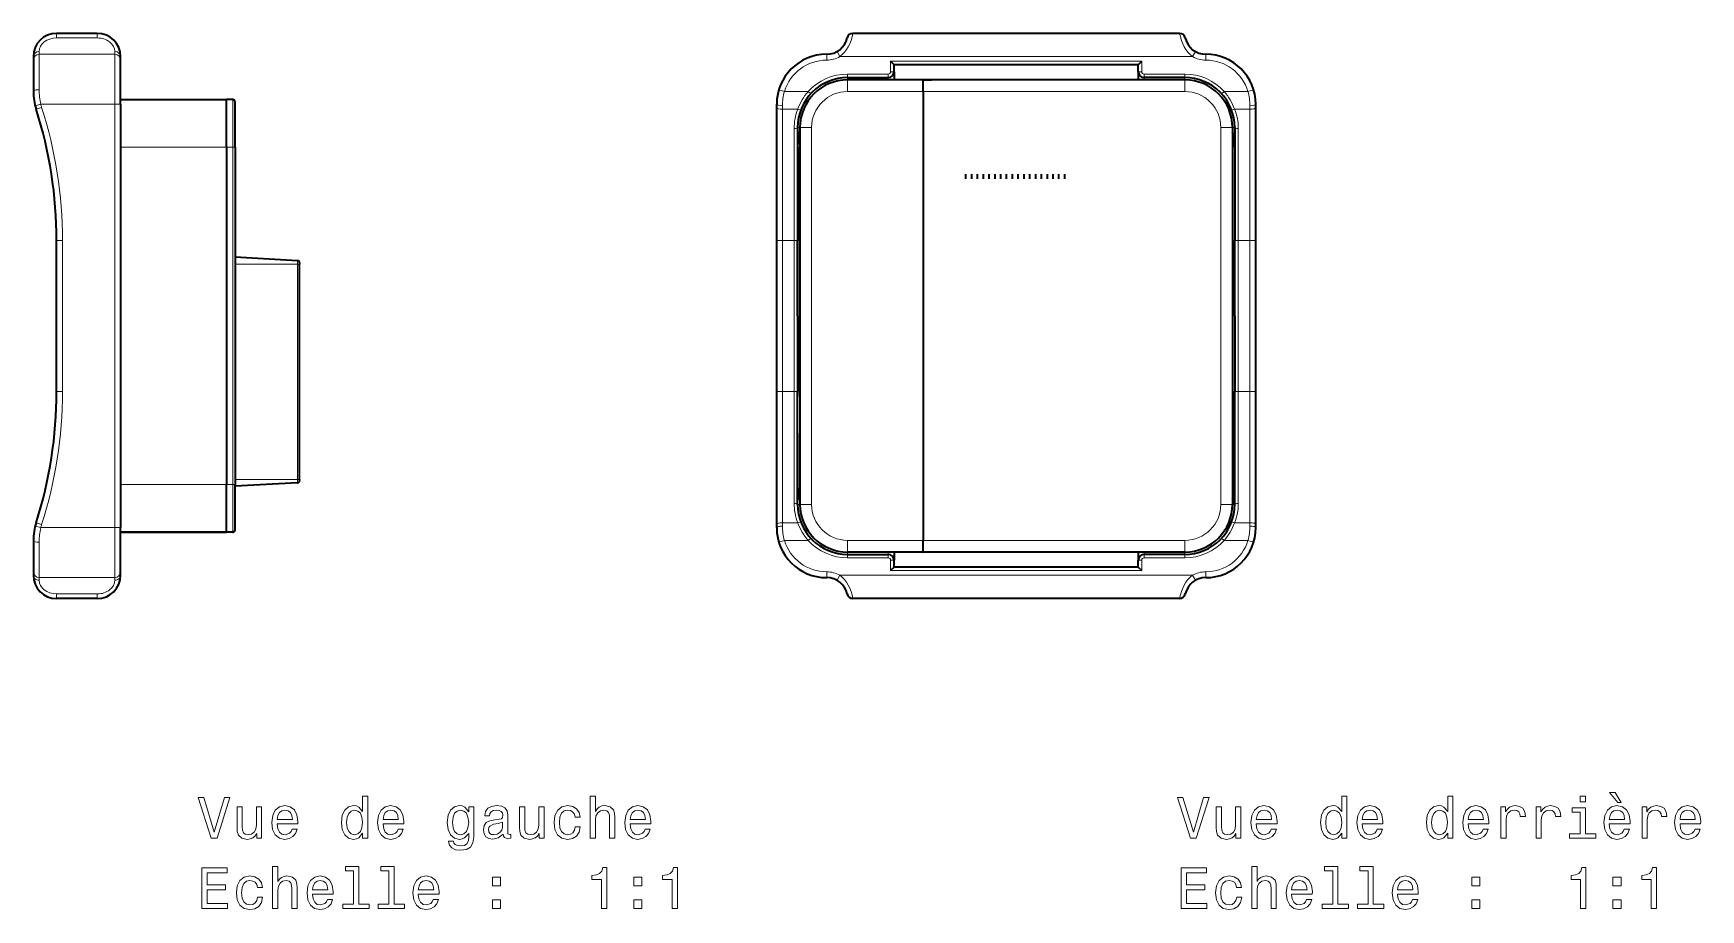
# Model space of a CAD drawing. Extents: x 525 to 800, y 334 to 571.
# Drawn here: x 656.1 to 799.5, y 369.4 to 444.8 of the extents above; entities that cross this region are included whole.
import ezdxf

# ---------------------------------------------------------------- set-up
doc = ezdxf.new("R2010")
doc.units = 0

msp = doc.modelspace()

# ---------------------------------------------------------------- linework, layer by layer
at = {"color": 7, "lineweight": 35, "ltscale": 0.0875}
for p, q in [((661.63, 444.8), (658.13, 444.8)), ((726.16, 441), (729.66, 441)), ((755.16, 441), (751.66, 441)), ((726.16, 400), (729.66, 400)), ((755.16, 400), (751.66, 400)), ((661.63, 396.2), (658.13, 396.2))]:
    msp.add_line(p, q, dxfattribs=at)
at = {"color": 7, "lineweight": 13, "ltscale": 0.009782}
for p, q in [((658.13, 444.41), (658.13, 444.8)), ((661.63, 444.41), (661.63, 444.8))]:
    msp.add_line(p, q, dxfattribs=at)
at = {"color": 7, "lineweight": 35}
for p, q in [((754.71, 444.8), (726.6, 444.8)), ((751.16, 442.1), (730.16, 442.1)), ((755.16, 440.8), (732.66, 440.8)), ((732.66, 439.8), (732.66, 401.2)), ((732.66, 439.8), (732.66, 401.2)), ((663.63, 438.7), (663.63, 402.3)), ((722.06, 436.7), (722.06, 404.3)), ((759.26, 436.7), (759.26, 404.3)), ((672.73, 435), (672.73, 406)), ((672.73, 435), (672.73, 406)), ((673.48, 435), (673.48, 406)), ((722.06, 413.58), (722.06, 435)), ((755.16, 400.2), (732.66, 400.2)), ((751.16, 398.9), (730.16, 398.9)), ((754.71, 396.2), (726.6, 396.2))]:
    msp.add_line(p, q, dxfattribs=at)
at = {"color": 7, "lineweight": 13, "ltscale": 0.005869}
for p, q in [((656.63, 443.23), (656.63, 443)), ((663.13, 443), (663.13, 443.23)), ((656.63, 397.77), (656.63, 398)), ((663.13, 398), (663.13, 397.77))]:
    msp.add_line(p, q, dxfattribs=at)
at = {"color": 7, "lineweight": 13, "ltscale": 0.0875}
for p, q in [((661.63, 444.41), (658.13, 444.41)), ((726.16, 441.3), (729.66, 441.3)), ((751.66, 441.3), (755.16, 441.3)), ((726.16, 399.7), (729.66, 399.7)), ((751.66, 399.7), (755.16, 399.7)), ((661.63, 396.59), (658.13, 396.59))]:
    msp.add_line(p, q, dxfattribs=at)
at = {"color": 7, "lineweight": 13, "ltscale": 0.0125}
for p, q in [((725.49, 442.8), (725.25, 443.23)), ((755.82, 442.8), (756.07, 443.23)), ((724.36, 443), (724.36, 442.5)), ((756.96, 443), (756.96, 442.5)), ((720.24, 439.95), (720.72, 439.81)), ((761.07, 439.95), (760.59, 439.81)), ((656.84, 438.43), (656.37, 438.28)), ((663.13, 438.7), (663.63, 438.7)), ((658.63, 427), (658.13, 427)), ((720.06, 427), (720.56, 427)), ((761.26, 427), (760.76, 427)), ((658.63, 414), (658.13, 414)), ((720.06, 414), (720.56, 414)), ((761.26, 414), (760.76, 414)), ((656.84, 402.57), (656.37, 402.72)), ((663.13, 402.3), (663.63, 402.3)), ((720.24, 401.05), (720.72, 401.19)), ((761.07, 401.05), (760.59, 401.19)), ((724.36, 398), (724.36, 398.5)), ((756.96, 398), (756.96, 398.5))]:
    msp.add_line(p, q, dxfattribs=at)
at = {"color": 7, "lineweight": 35, "ltscale": 0.0075}
for p, q in [((656.13, 442.8), (656.13, 442.5)), ((663.63, 442.5), (663.63, 442.8)), ((656.13, 398.5), (656.13, 398.2)), ((663.63, 398.2), (663.63, 398.5))]:
    msp.add_line(p, q, dxfattribs=at)
at = {"color": 7, "lineweight": 35, "ltscale": 0.067344}
for p, q in [((656.13, 442.5), (656.13, 439.81)), ((656.13, 401.19), (656.13, 398.5))]:
    msp.add_line(p, q, dxfattribs=at)
at = {"color": 7, "lineweight": 13, "ltscale": 0.1625}
for p, q in [((663.13, 443), (656.63, 443)), ((721.56, 427), (721.56, 420.5)), ((759.76, 427), (759.76, 420.5)), ((721.56, 420.5), (721.56, 414)), ((759.76, 420.5), (759.76, 414)), ((663.13, 398), (656.63, 398))]:
    msp.add_line(p, q, dxfattribs=at)
at = {"color": 7, "lineweight": 13, "ltscale": 0.076205}
for p, q in [((656.63, 443), (656.63, 439.95)), ((656.63, 398), (656.63, 401.05))]:
    msp.add_line(p, q, dxfattribs=at)
at = {"color": 7, "lineweight": 13, "ltscale": 0.1075}
for p, q in [((663.13, 438.7), (663.13, 443)), ((663.13, 402.3), (663.13, 398))]:
    msp.add_line(p, q, dxfattribs=at)
at = {"color": 7, "lineweight": 35, "ltscale": 0.095}
for p, q in [((663.63, 438.7), (663.63, 442.5)), ((663.63, 398.5), (663.63, 402.3))]:
    msp.add_line(p, q, dxfattribs=at)
at = {"color": 7, "lineweight": 13}
for p, q in [((755.82, 442.8), (725.49, 442.8)), ((751.46, 442.4), (729.86, 442.4)), ((732.63, 439.8), (732.63, 401.2)), ((755.16, 439.8), (732.66, 439.8)), ((663.13, 438.7), (663.13, 402.3)), ((723.06, 436.7), (723.06, 404.3)), ((758.26, 436.7), (758.26, 404.3)), ((673.28, 435), (673.28, 406)), ((755.16, 401.2), (732.66, 401.2)), ((755.82, 398.2), (725.49, 398.2)), ((751.46, 398.6), (729.86, 398.6))]:
    msp.add_line(p, q, dxfattribs=at)
at = {"color": 7, "lineweight": 13, "ltscale": 0.0225}
for p, q in [((729.86, 441.5), (729.86, 442.4)), ((751.46, 441.5), (751.46, 442.4)), ((729.86, 398.6), (729.86, 399.5)), ((751.46, 398.6), (751.46, 399.5))]:
    msp.add_line(p, q, dxfattribs=at)
at = {"color": 7, "lineweight": 35, "ltscale": 0.010607}
for p, q in [((730.16, 442.1), (729.86, 442.4)), ((730.16, 398.9), (729.86, 398.6))]:
    msp.add_line(p, q, dxfattribs=at)
at = {"color": 7, "lineweight": 35, "ltscale": 0.015}
for p, q in [((730.16, 441.5), (730.16, 442.1)), ((751.16, 441.5), (751.16, 442.1)), ((730.16, 398.9), (730.16, 399.5)), ((751.16, 398.9), (751.16, 399.5))]:
    msp.add_line(p, q, dxfattribs=at)
at = {"color": 7, "lineweight": 35, "ltscale": 0.010606}
for p, q in [((751.16, 442.1), (751.46, 442.4)), ((751.16, 398.9), (751.46, 398.6))]:
    msp.add_line(p, q, dxfattribs=at)
at = {"color": 7, "lineweight": 13, "ltscale": 0.0075}
for p, q in [((726.16, 441), (726.16, 441.3)), ((729.66, 441.3), (729.66, 441)), ((751.16, 441.5), (751.46, 441.5)), ((751.66, 441.3), (751.66, 441)), ((755.16, 441), (755.16, 441.3)), ((722.76, 439.81), (722.99, 439.6)), ((758.55, 439.81), (758.33, 439.6)), ((721.56, 427), (721.86, 427)), ((759.76, 427), (759.46, 427)), ((721.56, 414), (721.86, 414)), ((759.76, 414), (759.46, 414)), ((722.76, 401.19), (722.99, 401.4)), ((758.55, 401.19), (758.33, 401.4)), ((726.16, 400), (726.16, 399.7)), ((729.66, 399.7), (729.66, 400)), ((751.16, 399.5), (751.46, 399.5)), ((751.66, 399.7), (751.66, 400)), ((755.16, 400), (755.16, 399.7))]:
    msp.add_line(p, q, dxfattribs=at)
at = {"color": 7, "lineweight": 13, "ltscale": 0.00499}
for p, q in [((726.16, 441), (726.16, 440.8)), ((755.16, 441), (755.16, 440.8)), ((726.16, 400), (726.16, 400.2)), ((755.16, 400), (755.16, 400.2))]:
    msp.add_line(p, q, dxfattribs=at)
at = {"color": 7, "lineweight": 13, "ltscale": 0.025}
for p, q in [((726.16, 439.8), (726.16, 440.8)), ((732.63, 439.8), (732.63, 440.8)), ((755.16, 439.8), (755.16, 440.8)), ((723.06, 436.7), (722.06, 436.7)), ((758.26, 436.7), (759.26, 436.7)), ((721.56, 427), (720.56, 427)), ((760.76, 427), (759.76, 427)), ((721.56, 414), (720.56, 414)), ((760.76, 414), (759.76, 414)), ((723.06, 404.3), (722.06, 404.3)), ((758.26, 404.3), (759.26, 404.3)), ((726.16, 401.2), (726.16, 400.2)), ((732.63, 400.2), (732.63, 401.2)), ((755.16, 401.2), (755.16, 400.2))]:
    msp.add_line(p, q, dxfattribs=at)
at = {"color": 7, "lineweight": 35, "ltscale": 0.161749}
for p, q in [((732.63, 440.8), (726.16, 440.8)), ((732.63, 400.2), (726.16, 400.2))]:
    msp.add_line(p, q, dxfattribs=at)
at = {"color": 7, "lineweight": 13, "ltscale": 0.005}
for p, q in [((729.66, 440.8), (729.66, 441)), ((751.66, 440.8), (751.66, 441)), ((721.86, 436.7), (722.06, 436.7)), ((759.46, 436.7), (759.26, 436.7)), ((673.48, 435), (673.28, 435)), ((673.48, 406), (673.28, 406)), ((721.86, 404.3), (722.06, 404.3)), ((759.46, 404.3), (759.26, 404.3)), ((729.66, 400.2), (729.66, 400)), ((751.66, 400.2), (751.66, 400))]:
    msp.add_line(p, q, dxfattribs=at)
at = {"color": 7, "lineweight": 13, "ltscale": 0.007501}
for p, q in [((730.16, 441.5), (729.86, 441.5)), ((730.16, 399.5), (729.86, 399.5))]:
    msp.add_line(p, q, dxfattribs=at)
at = {"color": 7, "lineweight": 35, "ltscale": 0.017487}
for p, q in [((730.16, 441.5), (730.16, 440.8)), ((730.16, 400.2), (730.16, 399.5))]:
    msp.add_line(p, q, dxfattribs=at)
at = {"color": 7, "lineweight": 35, "ltscale": 0.018846}
msp.add_line((732.63, 440.8), (733.38, 440.8), dxfattribs=at)
at = {"color": 7, "lineweight": 35, "ltscale": 0.025}
for p, q in [((732.66, 439.8), (732.66, 440.8)), ((732.66, 400.2), (732.66, 401.2))]:
    msp.add_line(p, q, dxfattribs=at)
at = {"color": 7, "lineweight": 35, "ltscale": 0.02425}
for p, q in [((732.66, 439.8), (732.66, 440.77)), ((732.66, 400.23), (732.66, 401.2))]:
    msp.add_line(p, q, dxfattribs=at)
at = {"color": 7, "lineweight": 35, "ltscale": 0.0175}
for p, q in [((751.16, 441.5), (751.16, 440.8)), ((751.16, 400.2), (751.16, 399.5))]:
    msp.add_line(p, q, dxfattribs=at)
at = {"color": 7, "lineweight": 35, "ltscale": 0.227499}
for p, q in [((663.63, 439.1), (672.73, 439.1)), ((663.63, 401.9), (672.73, 401.9))]:
    msp.add_line(p, q, dxfattribs=at)
at = {"color": 7, "lineweight": 35, "ltscale": 0.1025}
for p, q in [((672.73, 435), (672.73, 439.1)), ((672.73, 435), (672.73, 439.1)), ((672.73, 401.9), (672.73, 406)), ((672.73, 401.9), (672.73, 406))]:
    msp.add_line(p, q, dxfattribs=at)
at = {"color": 7, "lineweight": 35, "ltscale": 0.01375}
for p, q in [((673.28, 439.1), (672.73, 439.1)), ((673.28, 401.9), (672.73, 401.9))]:
    msp.add_line(p, q, dxfattribs=at)
at = {"color": 7, "lineweight": 13, "ltscale": 0.1025}
for p, q in [((673.28, 435), (673.28, 439.1)), ((673.28, 401.9), (673.28, 406))]:
    msp.add_line(p, q, dxfattribs=at)
at = {"color": 7, "lineweight": 35, "ltscale": 0.0975}
for p, q in [((673.48, 435), (673.48, 438.9)), ((673.48, 402.1), (673.48, 406))]:
    msp.add_line(p, q, dxfattribs=at)
at = {"color": 7, "lineweight": 13, "ltscale": 0.051065}
for p, q in [((722.76, 439.81), (720.72, 439.81)), ((760.59, 439.81), (758.55, 439.81)), ((722.76, 401.19), (720.72, 401.19)), ((760.59, 401.19), (758.55, 401.19))]:
    msp.add_line(p, q, dxfattribs=at)
at = {"color": 7, "lineweight": 13, "ltscale": 0.161749}
for p, q in [((732.63, 439.8), (726.16, 439.8)), ((732.63, 401.2), (726.16, 401.2))]:
    msp.add_line(p, q, dxfattribs=at)
at = {"color": 7, "lineweight": 13, "ltscale": 0.000750732}
for p, q in [((732.63, 439.8), (732.66, 439.8)), ((732.63, 401.2), (732.66, 401.2))]:
    msp.add_line(p, q, dxfattribs=at)
at = {"color": 7, "lineweight": 13, "ltscale": 0.012499}
for p, q in [((656.28, 438.58), (656.77, 438.7)), ((656.28, 402.42), (656.77, 402.3)), ((725.49, 398.2), (725.25, 397.77)), ((755.82, 398.2), (756.07, 397.77))]:
    msp.add_line(p, q, dxfattribs=at)
at = {"color": 7, "lineweight": 13, "ltscale": 0.159048}
for p, q in [((663.13, 438.7), (656.77, 438.7)), ((663.13, 402.3), (656.77, 402.3))]:
    msp.add_line(p, q, dxfattribs=at)
at = {"color": 7, "lineweight": 35, "ltscale": 0.006647}
for p, q in [((720.06, 438.43), (720.06, 438.7)), ((761.26, 438.43), (761.26, 438.7)), ((720.06, 402.3), (720.06, 402.57)), ((761.26, 402.3), (761.26, 402.57))]:
    msp.add_line(p, q, dxfattribs=at)
at = {"color": 7, "lineweight": 35, "ltscale": 0.285854}
for p, q in [((720.06, 427), (720.06, 438.43)), ((761.26, 427), (761.26, 438.43)), ((720.06, 402.57), (720.06, 414)), ((761.26, 402.57), (761.26, 414))]:
    msp.add_line(p, q, dxfattribs=at)
at = {"color": 7, "lineweight": 13, "ltscale": 0.007385}
for p, q in [((720.56, 438.58), (720.56, 438.28)), ((760.76, 438.58), (760.76, 438.28))]:
    msp.add_line(p, q, dxfattribs=at)
at = {"color": 7, "lineweight": 13, "ltscale": 0.282042}
for p, q in [((720.56, 438.28), (720.56, 427)), ((760.76, 438.28), (760.76, 427))]:
    msp.add_line(p, q, dxfattribs=at)
at = {"color": 7, "lineweight": 13, "ltscale": 0.032877}
for p, q in [((721.87, 438.28), (720.56, 438.28)), ((760.76, 438.28), (759.44, 438.28)), ((721.87, 402.72), (720.56, 402.72)), ((760.76, 402.72), (759.44, 402.72))]:
    msp.add_line(p, q, dxfattribs=at)
at = {"color": 7, "lineweight": 13, "ltscale": 0.240549}
for p, q in [((721.56, 436.62), (721.56, 427)), ((759.76, 436.62), (759.76, 427)), ((721.56, 404.38), (721.56, 414)), ((759.76, 404.38), (759.76, 414))]:
    msp.add_line(p, q, dxfattribs=at)
at = {"color": 7, "lineweight": 35, "ltscale": 0.2425}
for p, q in [((721.86, 436.7), (721.86, 427)), ((759.46, 436.7), (759.46, 427)), ((721.86, 404.3), (721.86, 414)), ((759.46, 404.3), (759.46, 414))]:
    msp.add_line(p, q, dxfattribs=at)
at = {"color": 7, "lineweight": 13, "ltscale": 0.227499}
for p, q in [((663.63, 435), (672.73, 435)), ((663.63, 406), (672.73, 406))]:
    msp.add_line(p, q, dxfattribs=at)
at = {"color": 7, "lineweight": 13, "ltscale": 0.01375}
for p, q in [((673.28, 435), (672.73, 435)), ((673.28, 406), (672.73, 406))]:
    msp.add_line(p, q, dxfattribs=at)
at = {"color": 7, "lineweight": 35, "ltscale": 0.010001}
for p, q in [((736.31, 432.7), (736.31, 432.3)), ((736.81, 432.7), (736.81, 432.3)), ((737.31, 432.7), (737.31, 432.3)), ((737.81, 432.7), (737.81, 432.3)), ((738.31, 432.7), (738.31, 432.3)), ((738.81, 432.7), (738.81, 432.3)), ((739.31, 432.7), (739.31, 432.3)), ((739.81, 432.7), (739.81, 432.3)), ((740.31, 432.7), (740.31, 432.3)), ((740.81, 432.7), (740.81, 432.3)), ((741.31, 432.7), (741.31, 432.3)), ((741.81, 432.7), (741.81, 432.3)), ((742.31, 432.7), (742.31, 432.3)), ((742.81, 432.7), (742.81, 432.3)), ((743.31, 432.7), (743.31, 432.3)), ((743.81, 432.7), (743.81, 432.3)), ((744.31, 432.7), (744.31, 432.3)), ((744.81, 432.7), (744.81, 432.3))]:
    msp.add_line(p, q, dxfattribs=at)
at = {"color": 7, "lineweight": 35, "ltscale": 0.00029068}
msp.add_line((658.13, 427.01), (658.13, 427), dxfattribs=at)
at = {"color": 7, "lineweight": 35, "ltscale": 0.325}
for p, q in [((658.13, 414), (658.13, 427)), ((720.06, 414), (720.06, 427)), ((761.26, 414), (761.26, 427))]:
    msp.add_line(p, q, dxfattribs=at)
at = {"color": 7, "lineweight": 13, "ltscale": 0.325}
for p, q in [((658.63, 414), (658.63, 427)), ((720.56, 414), (720.56, 427)), ((760.76, 414), (760.76, 427))]:
    msp.add_line(p, q, dxfattribs=at)
at = {"color": 7, "lineweight": 35, "ltscale": 0.1625}
for p, q in [((721.86, 420.5), (721.86, 427)), ((759.46, 420.5), (759.46, 427)), ((721.86, 420.5), (721.86, 414)), ((759.46, 420.5), (759.46, 414))]:
    msp.add_line(p, q, dxfattribs=at)
at = {"color": 7, "lineweight": 35, "ltscale": 0.134196}
for p, q in [((678.84, 425.25), (673.48, 425.54)), ((678.84, 406.15), (673.48, 405.86))]:
    msp.add_line(p, q, dxfattribs=at)
at = {"color": 7, "lineweight": 13, "ltscale": 0.134012}
for p, q in [((678.84, 424.95), (673.48, 424.95)), ((678.84, 406.45), (673.48, 406.45))]:
    msp.add_line(p, q, dxfattribs=at)
at = {"color": 7, "lineweight": 13, "ltscale": 0.00762}
msp.add_line((678.84, 425.25), (678.84, 424.95), dxfattribs=at)
at = {"color": 7, "lineweight": 13, "ltscale": 0.004738}
for p, q in [((679.03, 424.95), (678.84, 424.95)), ((679.03, 406.45), (678.84, 406.45))]:
    msp.add_line(p, q, dxfattribs=at)
at = {"color": 7, "lineweight": 13, "ltscale": 0.4625}
msp.add_line((678.84, 406.45), (678.84, 424.95), dxfattribs=at)
at = {"color": 7, "lineweight": 35, "ltscale": 0.002628}
for p, q in [((679.03, 425.06), (679.03, 424.95)), ((679.03, 406.45), (679.03, 406.34))]:
    msp.add_line(p, q, dxfattribs=at)
at = {"color": 7, "lineweight": 35, "ltscale": 0.4625}
msp.add_line((679.03, 406.45), (679.03, 424.95), dxfattribs=at)
at = {"color": 7, "lineweight": 35, "ltscale": 0.000291443}
msp.add_line((658.13, 414), (658.13, 413.99), dxfattribs=at)
at = {"color": 7, "lineweight": 13, "ltscale": 0.282043}
for p, q in [((720.56, 402.72), (720.56, 414)), ((760.76, 402.72), (760.76, 414))]:
    msp.add_line(p, q, dxfattribs=at)
at = {"color": 7, "lineweight": 35, "ltscale": 0.07925}
msp.add_line((722.06, 413.58), (722.06, 410.41), dxfattribs=at)
at = {"color": 7, "lineweight": 35, "ltscale": 0.110374}
msp.add_line((722.06, 406), (722.06, 410.41), dxfattribs=at)
at = {"color": 7, "lineweight": 13, "ltscale": 0.007621}
msp.add_line((678.84, 406.45), (678.84, 406.15), dxfattribs=at)
at = {"color": 7, "lineweight": 35, "ltscale": 0.0375}
msp.add_line((665.13, 401.9), (663.63, 401.9), dxfattribs=at)
at = {"color": 7, "lineweight": 35, "ltscale": 0.189999}
msp.add_line((672.73, 401.9), (665.13, 401.9), dxfattribs=at)
at = {"color": 7, "lineweight": 13, "ltscale": 0.007384}
for p, q in [((720.56, 402.42), (720.56, 402.72)), ((760.76, 402.42), (760.76, 402.72))]:
    msp.add_line(p, q, dxfattribs=at)
at = {"color": 7, "lineweight": 35, "ltscale": 0.000753784}
msp.add_line((732.63, 400.2), (732.66, 400.2), dxfattribs=at)
at = {"color": 7, "lineweight": 13, "ltscale": 0.009783}
for p, q in [((658.13, 396.59), (658.13, 396.2)), ((661.63, 396.59), (661.63, 396.2))]:
    msp.add_line(p, q, dxfattribs=at)
at = {"color": 7, "lineweight": 13}
for points in [[(672.56, 379.09), (671.68, 376.11), (670.78, 379.09), (670.3, 379.09), (671.43, 375.59), (671.93, 375.59), (673.04, 379.09)], [(684.45, 376.01), (684.45, 375.59), (684.89, 375.59), (684.89, 379.21), (684.45, 379.21), (684.45, 377.88), (684.11, 378.27), (683.91, 378.36), (683.67, 378.39), (683.24, 378.29), (682.91, 378.01), (682.69, 377.56), (682.62, 376.95), (682.69, 376.34), (682.91, 375.88), (683.24, 375.59), (683.67, 375.49), (683.91, 375.53), (684.12, 375.62)], [(704.03, 375.59), (704.48, 375.59), (704.48, 377.15), (704.52, 377.51), (704.67, 377.77), (704.9, 377.94), (705.2, 378), (705.44, 377.95), (705.59, 377.81), (705.67, 377.58), (705.69, 377.28), (705.69, 375.59), (706.14, 375.59), (706.14, 377.37), (706.12, 377.73), (706.03, 378.03), (705.73, 378.3), (705.27, 378.39), (705.01, 378.36), (704.8, 378.26), (704.61, 378.11), (704.48, 377.9), (704.48, 379.21), (704.03, 379.21)], [(756.77, 379.09), (755.9, 376.11), (754.99, 379.09), (754.52, 379.09), (755.64, 375.59), (756.15, 375.59), (757.25, 379.09)], [(768.66, 376.01), (768.66, 375.59), (769.11, 375.59), (769.11, 379.21), (768.67, 379.21), (768.67, 377.88), (768.33, 378.27), (768.12, 378.36), (767.88, 378.39), (767.46, 378.29), (767.12, 378.01), (766.91, 377.56), (766.83, 376.95), (766.91, 376.34), (767.12, 375.88), (767.46, 375.59), (767.88, 375.49), (768.12, 375.53), (768.33, 375.62)], [(777.77, 376.01), (777.77, 375.59), (778.21, 375.59), (778.21, 379.21), (777.77, 379.21), (777.77, 377.88), (777.44, 378.27), (777.23, 378.36), (776.99, 378.39), (776.56, 378.29), (776.23, 378.01), (776.01, 377.56), (775.94, 376.95), (776.01, 376.34), (776.23, 375.88), (776.56, 375.59), (776.99, 375.49), (777.23, 375.53), (777.44, 375.62)], [(789.62, 379.21), (789.15, 379.21), (789.15, 378.71), (789.62, 378.71)], [(792.69, 378.67), (792.18, 379.52), (791.69, 379.52), (792.39, 378.67)], [(675.76, 378.3), (675.32, 378.3), (675.32, 376.73), (675.27, 376.37), (675.12, 376.11), (674.9, 375.95), (674.6, 375.9), (674.36, 375.94), (674.21, 376.06), (674.12, 376.27), (674.1, 376.56), (674.1, 378.3), (673.66, 378.3), (673.66, 376.52), (673.67, 376.16), (673.77, 375.86), (674.06, 375.59), (674.53, 375.49), (674.78, 375.53), (675, 375.62), (675.19, 375.78), (675.34, 376), (675.34, 375.59), (675.76, 375.59)], [(677.1, 376.82), (678.87, 376.82), (678.88, 377.02), (678.8, 377.6), (678.58, 378.04), (678.22, 378.3), (677.75, 378.39), (677.3, 378.29), (676.94, 378.01), (676.72, 377.55), (676.64, 376.95), (676.71, 376.33), (676.94, 375.87), (677.29, 375.59), (677.74, 375.49), (678.13, 375.56), (678.46, 375.73), (678.69, 376), (678.83, 376.37), (678.39, 376.37), (678.3, 376.16), (678.17, 376.01), (677.8, 375.89), (677.51, 375.95), (677.29, 376.12), (677.15, 376.41), (677.1, 376.8)], [(677.1, 377.19), (677.15, 377.54), (677.29, 377.79), (677.5, 377.95), (677.77, 378.01), (678.04, 377.95), (678.24, 377.79), (678.37, 377.54), (678.42, 377.19)], [(683.75, 378), (684.04, 377.92), (684.26, 377.73), (684.39, 377.4), (684.44, 376.95), (684.39, 376.49), (684.26, 376.16), (684.04, 375.96), (683.75, 375.89), (683.47, 375.96), (683.26, 376.16), (683.12, 376.49), (683.07, 376.95), (683.12, 377.4), (683.26, 377.72), (683.47, 377.92)], [(686.21, 376.82), (687.98, 376.82), (687.99, 377.02), (687.91, 377.6), (687.68, 378.04), (687.33, 378.3), (686.86, 378.39), (686.4, 378.29), (686.05, 378.01), (685.82, 377.55), (685.74, 376.95), (685.82, 376.33), (686.05, 375.87), (686.39, 375.59), (686.85, 375.49), (687.24, 375.56), (687.56, 375.73), (687.8, 376), (687.94, 376.37), (687.5, 376.37), (687.41, 376.16), (687.28, 376.01), (686.9, 375.89), (686.62, 375.95), (686.4, 376.12), (686.26, 376.41), (686.21, 376.8)], [(686.21, 377.19), (686.26, 377.54), (686.4, 377.79), (686.61, 377.95), (686.88, 378.01), (687.15, 377.95), (687.35, 377.79), (687.48, 377.54), (687.52, 377.19)], [(694, 375.71), (694, 378.3), (693.58, 378.3), (693.58, 377.86), (693.23, 378.26), (693.02, 378.36), (692.78, 378.39), (692.35, 378.29), (692.02, 378.01), (691.8, 377.56), (691.72, 376.95), (691.8, 376.33), (692.02, 375.88), (692.35, 375.59), (692.78, 375.49), (693.02, 375.53), (693.22, 375.62), (693.58, 376), (693.58, 375.62), (693.53, 375.32), (693.42, 375.1), (693.21, 374.97), (692.89, 374.93), (692.62, 374.96), (692.42, 375.04), (692.3, 375.17), (692.27, 375.34), (691.84, 375.34), (691.84, 375.32), (691.91, 375), (692.11, 374.76), (692.43, 374.6), (692.87, 374.55), (693.39, 374.62), (693.74, 374.83), (693.94, 375.2)], [(692.18, 376.95), (692.23, 377.4), (692.36, 377.73), (692.58, 377.92), (692.86, 378), (693.16, 377.92), (693.38, 377.73), (693.51, 377.4), (693.57, 376.95), (693.51, 376.49), (693.38, 376.16), (693.16, 375.96), (692.86, 375.89), (692.58, 375.96), (692.36, 376.16), (692.23, 376.49)], [(696.54, 375.94), (696.54, 375.93), (696.56, 375.76), (696.64, 375.64), (696.95, 375.54), (697.2, 375.58), (697.2, 375.92), (697.1, 375.91), (696.95, 375.97), (696.93, 376.17), (696.93, 377.58), (696.87, 377.94), (696.69, 378.19), (696.38, 378.34), (695.95, 378.39), (695.53, 378.33), (695.21, 378.16), (695.02, 377.89), (694.95, 377.54), (694.95, 377.51), (695.35, 377.51), (695.39, 377.72), (695.5, 377.87), (695.68, 377.97), (695.94, 378), (696.18, 377.98), (696.36, 377.9), (696.47, 377.77), (696.5, 377.59), (696.48, 377.38), (696.4, 377.27), (696.2, 377.22), (695.82, 377.18), (695.39, 377.09), (695.08, 376.93), (694.9, 376.67), (694.84, 376.3), (694.89, 375.97), (695.05, 375.72), (695.3, 375.56), (695.65, 375.51), (696.12, 375.62)], [(700.05, 378.3), (699.61, 378.3), (699.61, 376.73), (699.56, 376.37), (699.41, 376.11), (699.18, 375.95), (698.89, 375.9), (698.65, 375.94), (698.5, 376.06), (698.41, 376.27), (698.39, 376.56), (698.39, 378.3), (697.95, 378.3), (697.95, 376.52), (697.96, 376.16), (698.06, 375.86), (698.35, 375.59), (698.82, 375.49), (699.07, 375.53), (699.29, 375.62), (699.48, 375.78), (699.63, 376), (699.63, 375.59), (700.05, 375.59)], [(702.72, 377.4), (703.16, 377.4), (703.07, 377.8), (702.85, 378.12), (702.52, 378.32), (702.08, 378.39), (701.59, 378.29), (701.23, 378.01), (700.99, 377.55), (700.91, 376.94), (700.99, 376.33), (701.22, 375.87), (701.57, 375.59), (702.06, 375.49), (702.5, 375.57), (702.83, 375.78), (703.07, 376.11), (703.17, 376.56), (702.74, 376.56), (702.67, 376.28), (702.53, 376.06), (702.33, 375.93), (702.08, 375.89), (701.77, 375.96), (701.55, 376.16), (701.41, 376.49), (701.37, 376.95), (701.41, 377.41), (701.55, 377.73), (701.78, 377.94), (702.08, 378.01), (702.34, 377.96), (702.54, 377.84), (702.67, 377.65)], [(707.46, 376.82), (709.23, 376.82), (709.24, 377.02), (709.16, 377.6), (708.94, 378.04), (708.58, 378.3), (708.11, 378.39), (707.66, 378.29), (707.3, 378.01), (707.08, 377.55), (707, 376.95), (707.07, 376.33), (707.3, 375.87), (707.65, 375.59), (708.1, 375.49), (708.49, 375.56), (708.82, 375.73), (709.05, 376), (709.19, 376.37), (708.75, 376.37), (708.66, 376.16), (708.53, 376.01), (708.16, 375.89), (707.87, 375.95), (707.65, 376.12), (707.51, 376.41), (707.46, 376.8)], [(707.46, 377.19), (707.51, 377.54), (707.65, 377.79), (707.86, 377.95), (708.13, 378.01), (708.4, 377.95), (708.6, 377.79), (708.73, 377.54), (708.78, 377.19)], [(759.98, 378.3), (759.53, 378.3), (759.53, 376.73), (759.48, 376.37), (759.34, 376.11), (759.11, 375.95), (758.81, 375.9), (758.58, 375.94), (758.42, 376.06), (758.34, 376.27), (758.32, 376.56), (758.32, 378.3), (757.87, 378.3), (757.87, 376.52), (757.89, 376.16), (757.98, 375.86), (758.28, 375.59), (758.75, 375.49), (759, 375.53), (759.22, 375.62), (759.4, 375.78), (759.55, 376), (759.55, 375.59), (759.98, 375.59)], [(761.31, 376.82), (763.09, 376.82), (763.09, 377.02), (763.01, 377.6), (762.79, 378.04), (762.44, 378.3), (761.97, 378.39), (761.51, 378.29), (761.16, 378.01), (760.93, 377.55), (760.85, 376.95), (760.93, 376.33), (761.15, 375.87), (761.5, 375.59), (761.95, 375.49), (762.35, 375.56), (762.67, 375.73), (762.91, 376), (763.04, 376.37), (762.6, 376.37), (762.51, 376.16), (762.38, 376.01), (762.01, 375.89), (761.72, 375.95), (761.51, 376.12), (761.36, 376.41), (761.31, 376.8)], [(761.31, 377.19), (761.37, 377.54), (761.51, 377.79), (761.71, 377.95), (761.98, 378.01), (762.25, 377.95), (762.46, 377.79), (762.58, 377.54), (762.63, 377.19)], [(767.96, 378), (768.25, 377.92), (768.47, 377.73), (768.61, 377.4), (768.66, 376.95), (768.61, 376.49), (768.47, 376.16), (768.25, 375.96), (767.96, 375.89), (767.68, 375.96), (767.47, 376.16), (767.33, 376.49), (767.28, 376.95), (767.33, 377.4), (767.47, 377.72), (767.68, 377.92)], [(770.42, 376.82), (772.2, 376.82), (772.2, 377.02), (772.12, 377.6), (771.9, 378.04), (771.55, 378.3), (771.08, 378.39), (770.62, 378.29), (770.27, 378.01), (770.04, 377.55), (769.96, 376.95), (770.03, 376.33), (770.26, 375.87), (770.61, 375.59), (771.06, 375.49), (771.46, 375.56), (771.78, 375.73), (772.02, 376), (772.15, 376.37), (771.71, 376.37), (771.62, 376.16), (771.49, 376.01), (771.12, 375.89), (770.83, 375.95), (770.61, 376.12), (770.47, 376.41), (770.42, 376.8)], [(770.42, 377.19), (770.48, 377.54), (770.61, 377.79), (770.82, 377.95), (771.09, 378.01), (771.36, 377.95), (771.57, 377.79), (771.69, 377.54), (771.74, 377.19)], [(777.07, 378), (777.36, 377.92), (777.58, 377.73), (777.71, 377.4), (777.76, 376.95), (777.71, 376.49), (777.58, 376.16), (777.36, 375.96), (777.07, 375.89), (776.79, 375.96), (776.58, 376.16), (776.44, 376.49), (776.39, 376.95), (776.44, 377.4), (776.58, 377.72), (776.79, 377.92)], [(779.53, 376.82), (781.3, 376.82), (781.31, 377.02), (781.23, 377.6), (781.01, 378.04), (780.65, 378.3), (780.19, 378.39), (779.73, 378.29), (779.37, 378.01), (779.15, 377.55), (779.07, 376.95), (779.14, 376.33), (779.37, 375.87), (779.72, 375.59), (780.17, 375.49), (780.56, 375.56), (780.89, 375.73), (781.12, 376), (781.26, 376.37), (780.82, 376.37), (780.73, 376.16), (780.6, 376.01), (780.23, 375.89), (779.94, 375.95), (779.72, 376.12), (779.58, 376.41), (779.53, 376.8)], [(779.53, 377.19), (779.59, 377.54), (779.72, 377.79), (779.93, 377.95), (780.2, 378.01), (780.47, 377.95), (780.67, 377.79), (780.8, 377.54), (780.85, 377.19)], [(782.34, 375.59), (782.79, 375.59), (782.79, 377.14), (782.83, 377.51), (782.97, 377.78), (783.19, 377.94), (783.49, 378), (783.71, 377.96), (783.88, 377.86), (783.98, 377.69), (784.01, 377.46), (784.46, 377.46), (784.4, 377.86), (784.23, 378.16), (783.96, 378.33), (783.58, 378.39), (783.32, 378.35), (783.1, 378.25), (782.9, 378.08), (782.75, 377.85), (782.75, 378.3), (782.34, 378.3)], [(785.38, 375.59), (785.82, 375.59), (785.82, 377.14), (785.87, 377.51), (786.01, 377.78), (786.23, 377.94), (786.52, 378), (786.75, 377.96), (786.91, 377.86), (787.01, 377.69), (787.05, 377.46), (787.5, 377.46), (787.44, 377.86), (787.27, 378.16), (786.99, 378.33), (786.62, 378.39), (786.36, 378.35), (786.14, 378.25), (785.94, 378.08), (785.78, 377.85), (785.78, 378.3), (785.38, 378.3)], [(789.61, 375.96), (789.61, 378.21), (788.47, 378.21), (788.47, 377.83), (789.16, 377.83), (789.16, 375.96), (788.25, 375.96), (788.25, 375.59), (790.52, 375.59), (790.52, 375.96)], [(791.67, 376.82), (793.45, 376.82), (793.45, 377.02), (793.37, 377.6), (793.15, 378.04), (792.8, 378.3), (792.33, 378.39), (791.87, 378.29), (791.52, 378.01), (791.29, 377.55), (791.21, 376.95), (791.29, 376.33), (791.51, 375.87), (791.86, 375.59), (792.31, 375.49), (792.71, 375.56), (793.03, 375.73), (793.27, 376), (793.4, 376.37), (792.96, 376.37), (792.87, 376.16), (792.74, 376.01), (792.37, 375.89), (792.08, 375.95), (791.87, 376.12), (791.72, 376.41), (791.67, 376.8)], [(791.67, 377.19), (791.73, 377.54), (791.87, 377.79), (792.07, 377.95), (792.34, 378.01), (792.61, 377.95), (792.82, 377.79), (792.94, 377.54), (792.99, 377.19)], [(794.49, 375.59), (794.93, 375.59), (794.93, 377.14), (794.98, 377.51), (795.11, 377.78), (795.34, 377.94), (795.63, 378), (795.85, 377.96), (796.02, 377.86), (796.12, 377.69), (796.16, 377.46), (796.61, 377.46), (796.55, 377.86), (796.38, 378.16), (796.1, 378.33), (795.72, 378.39), (795.47, 378.35), (795.24, 378.25), (795.05, 378.08), (794.89, 377.85), (794.89, 378.3), (794.49, 378.3)], [(797.75, 376.82), (799.52, 376.82), (799.53, 377.02), (799.45, 377.6), (799.22, 378.04), (798.87, 378.3), (798.4, 378.39), (797.94, 378.29), (797.59, 378.01), (797.36, 377.55), (797.28, 376.95), (797.36, 376.33), (797.58, 375.87), (797.93, 375.59), (798.39, 375.49), (798.78, 375.56), (799.1, 375.73), (799.34, 376), (799.48, 376.37), (799.04, 376.37), (798.95, 376.16), (798.81, 376.01), (798.44, 375.89), (798.15, 375.95), (797.94, 376.12), (797.8, 376.41), (797.75, 376.8)], [(797.75, 377.19), (797.8, 377.54), (797.94, 377.79), (798.14, 377.95), (798.42, 378.01), (798.68, 377.95), (798.89, 377.79), (799.02, 377.54), (799.06, 377.19)], [(696.49, 376.54), (696.42, 376.28), (696.26, 376.07), (696.02, 375.94), (695.72, 375.9), (695.53, 375.92), (695.4, 376), (695.31, 376.14), (695.28, 376.34), (695.31, 376.52), (695.39, 376.64), (695.71, 376.79), (696.12, 376.85), (696.49, 376.97)], [(670.62, 369.54), (672.84, 369.54), (672.84, 369.97), (671.09, 369.97), (671.09, 371.15), (672.65, 371.15), (672.65, 371.57), (671.09, 371.57), (671.09, 372.62), (672.8, 372.62), (672.8, 373.04), (670.62, 373.04)], [(676.71, 369.54), (677.15, 369.54), (677.15, 371.11), (677.2, 371.46), (677.35, 371.73), (677.57, 371.89), (677.88, 371.95), (678.12, 371.9), (678.27, 371.76), (678.34, 371.54), (678.37, 371.23), (678.37, 369.54), (678.81, 369.54), (678.81, 371.32), (678.79, 371.68), (678.7, 371.98), (678.41, 372.25), (677.94, 372.35), (677.69, 372.31), (677.47, 372.22), (677.29, 372.06), (677.15, 371.86), (677.15, 373.16), (676.71, 373.16)], [(683.67, 372.79), (683.67, 369.92), (682.75, 369.92), (682.75, 369.54), (685.02, 369.54), (685.02, 369.92), (684.11, 369.92), (684.11, 373.16), (682.97, 373.16), (682.97, 372.79)], [(686.7, 372.79), (686.7, 369.92), (685.79, 369.92), (685.79, 369.54), (688.05, 369.54), (688.05, 369.92), (687.15, 369.92), (687.15, 373.16), (686.01, 373.16), (686.01, 372.79)], [(704.99, 369.54), (705.45, 369.54), (705.45, 373.07), (705.1, 373.07), (705.01, 372.76), (704.83, 372.55), (704.55, 372.43), (704.17, 372.39), (704.17, 372.03), (704.99, 372.03)], [(711.06, 369.54), (711.52, 369.54), (711.52, 373.07), (711.18, 373.07), (711.09, 372.76), (710.9, 372.55), (710.63, 372.43), (710.24, 372.39), (710.24, 372.03), (711.06, 372.03)], [(754.84, 369.54), (757.06, 369.54), (757.06, 369.97), (755.3, 369.97), (755.3, 371.15), (756.87, 371.15), (756.87, 371.57), (755.3, 371.57), (755.3, 372.62), (757.02, 372.62), (757.02, 373.04), (754.84, 373.04)], [(760.93, 369.54), (761.37, 369.54), (761.37, 371.11), (761.41, 371.46), (761.56, 371.73), (761.79, 371.89), (762.09, 371.95), (762.33, 371.9), (762.48, 371.76), (762.56, 371.54), (762.58, 371.23), (762.58, 369.54), (763.03, 369.54), (763.03, 371.32), (763.01, 371.68), (762.92, 371.98), (762.62, 372.25), (762.16, 372.35), (761.9, 372.31), (761.69, 372.22), (761.51, 372.06), (761.37, 371.86), (761.37, 373.16), (760.93, 373.16)], [(767.88, 372.79), (767.88, 369.92), (766.97, 369.92), (766.97, 369.54), (769.23, 369.54), (769.23, 369.92), (768.32, 369.92), (768.32, 373.16), (767.18, 373.16), (767.18, 372.79)], [(770.92, 372.79), (770.92, 369.92), (770, 369.92), (770, 369.54), (772.27, 369.54), (772.27, 369.92), (771.36, 369.92), (771.36, 373.16), (770.22, 373.16), (770.22, 372.79)], [(789.2, 369.54), (789.66, 369.54), (789.66, 373.07), (789.32, 373.07), (789.23, 372.76), (789.05, 372.55), (788.77, 372.43), (788.39, 372.39), (788.39, 372.03), (789.2, 372.03)], [(795.27, 369.54), (795.73, 369.54), (795.73, 373.07), (795.39, 373.07), (795.3, 372.76), (795.12, 372.55), (794.84, 372.43), (794.46, 372.39), (794.46, 372.03), (795.27, 372.03)], [(675.4, 371.35), (675.84, 371.35), (675.75, 371.76), (675.53, 372.07), (675.19, 372.27), (674.75, 372.35), (674.27, 372.25), (673.9, 371.96), (673.67, 371.5), (673.59, 370.89), (673.66, 370.28), (673.89, 369.83), (674.25, 369.54), (674.74, 369.45), (675.17, 369.52), (675.51, 369.73), (675.74, 370.07), (675.84, 370.51), (675.42, 370.51), (675.34, 370.23), (675.2, 370.02), (675, 369.89), (674.75, 369.85), (674.45, 369.91), (674.22, 370.11), (674.09, 370.44), (674.04, 370.9), (674.09, 371.36), (674.23, 371.69), (674.46, 371.89), (674.75, 371.96), (675.02, 371.91), (675.21, 371.8), (675.34, 371.61)], [(680.14, 370.77), (681.91, 370.77), (681.92, 370.98), (681.83, 371.56), (681.61, 371.99), (681.26, 372.25), (680.79, 372.35), (680.33, 372.25), (679.98, 371.96), (679.75, 371.5), (679.67, 370.9), (679.75, 370.28), (679.97, 369.83), (680.32, 369.54), (680.78, 369.45), (681.17, 369.51), (681.49, 369.68), (681.73, 369.96), (681.86, 370.32), (681.43, 370.32), (681.34, 370.12), (681.2, 369.97), (680.83, 369.85), (680.54, 369.9), (680.33, 370.08), (680.19, 370.37), (680.14, 370.75)], [(680.14, 371.14), (680.19, 371.49), (680.33, 371.75), (680.53, 371.9), (680.81, 371.96), (681.07, 371.9), (681.28, 371.75), (681.41, 371.49), (681.45, 371.14)], [(689.24, 370.77), (691.02, 370.77), (691.02, 370.98), (690.94, 371.56), (690.72, 371.99), (690.37, 372.25), (689.9, 372.35), (689.44, 372.25), (689.09, 371.96), (688.86, 371.5), (688.78, 370.9), (688.85, 370.28), (689.08, 369.83), (689.43, 369.54), (689.88, 369.45), (690.28, 369.51), (690.6, 369.68), (690.84, 369.96), (690.97, 370.32), (690.53, 370.32), (690.44, 370.12), (690.31, 369.97), (689.94, 369.85), (689.65, 369.9), (689.43, 370.08), (689.29, 370.37), (689.24, 370.75)], [(689.24, 371.14), (689.3, 371.49), (689.43, 371.75), (689.64, 371.9), (689.91, 371.96), (690.18, 371.9), (690.39, 371.75), (690.51, 371.49), (690.56, 371.14)], [(695.62, 371.5), (696.32, 371.5), (696.32, 372.25), (695.62, 372.25)], [(707.77, 371.5), (708.46, 371.5), (708.46, 372.25), (707.77, 372.25)], [(759.61, 371.35), (760.05, 371.35), (759.96, 371.76), (759.74, 372.07), (759.41, 372.27), (758.97, 372.35), (758.48, 372.25), (758.12, 371.96), (757.88, 371.5), (757.8, 370.89), (757.88, 370.28), (758.11, 369.83), (758.46, 369.54), (758.95, 369.45), (759.39, 369.52), (759.72, 369.73), (759.96, 370.07), (760.06, 370.51), (759.63, 370.51), (759.56, 370.23), (759.42, 370.02), (759.22, 369.89), (758.97, 369.85), (758.66, 369.91), (758.44, 370.11), (758.3, 370.44), (758.26, 370.9), (758.3, 371.36), (758.44, 371.69), (758.67, 371.89), (758.97, 371.96), (759.23, 371.91), (759.43, 371.8), (759.56, 371.61)], [(764.35, 370.77), (766.12, 370.77), (766.13, 370.98), (766.05, 371.56), (765.83, 371.99), (765.47, 372.25), (765.01, 372.35), (764.55, 372.25), (764.19, 371.96), (763.97, 371.5), (763.89, 370.9), (763.96, 370.28), (764.19, 369.83), (764.54, 369.54), (764.99, 369.45), (765.38, 369.51), (765.71, 369.68), (765.94, 369.96), (766.08, 370.32), (765.64, 370.32), (765.55, 370.12), (765.42, 369.97), (765.05, 369.85), (764.76, 369.9), (764.54, 370.08), (764.4, 370.37), (764.35, 370.75)], [(764.35, 371.14), (764.4, 371.49), (764.54, 371.75), (764.75, 371.9), (765.02, 371.96), (765.29, 371.9), (765.49, 371.75), (765.62, 371.49), (765.67, 371.14)], [(773.46, 370.77), (775.23, 370.77), (775.24, 370.98), (775.16, 371.56), (774.94, 371.99), (774.58, 372.25), (774.11, 372.35), (773.65, 372.25), (773.3, 371.96), (773.07, 371.5), (772.99, 370.9), (773.07, 370.28), (773.3, 369.83), (773.64, 369.54), (774.1, 369.45), (774.49, 369.51), (774.81, 369.68), (775.05, 369.96), (775.19, 370.32), (774.75, 370.32), (774.66, 370.12), (774.53, 369.97), (774.15, 369.85), (773.87, 369.9), (773.65, 370.08), (773.51, 370.37), (773.46, 370.75)], [(773.46, 371.14), (773.51, 371.49), (773.65, 371.75), (773.86, 371.9), (774.13, 371.96), (774.4, 371.9), (774.6, 371.75), (774.73, 371.49), (774.77, 371.14)], [(779.84, 371.5), (780.53, 371.5), (780.53, 372.25), (779.84, 372.25)], [(791.98, 371.5), (792.68, 371.5), (792.68, 372.25), (791.98, 372.25)], [(695.62, 369.54), (696.32, 369.54), (696.32, 370.29), (695.62, 370.29)], [(707.77, 369.54), (708.46, 369.54), (708.46, 370.29), (707.77, 370.29)], [(779.84, 369.54), (780.53, 369.54), (780.53, 370.29), (779.84, 370.29)], [(791.98, 369.54), (792.68, 369.54), (792.68, 370.29), (791.98, 370.29)]]:
    msp.add_lwpolyline(points, close=True, dxfattribs=at)
at = {"color": 7, "lineweight": 35}
for centre, radius, start, end in [((658.13, 442.8), 2, 90, 180), ((661.63, 442.8), 2, 360, 90), ((726.6, 444.3), 0.5, 90, 167.4441), ((754.71, 444.3), 0.5, 12.5559, 90), ((724.36, 444.8), 1.8, 270, 347.4441), ((756.96, 444.8), 1.8, 192.5559, 270), ((724.36, 438.7), 4.3, 90, 180), ((756.96, 438.7), 4.3, 0, 90), ((726.16, 436.7), 4.3, 89.9996, 180.0007), ((726.16, 436.7), 4.1, 90, 180), ((729.66, 441.5), 0.5, 270, 360), ((751.66, 441.5), 0.5, 180, 270), ((755.16, 436.7), 4.3, 359.9995, 90.0007), ((755.16, 436.7), 4.1, 0, 90), ((661.13, 439.81), 5, 180, 197.7528), ((673.28, 438.9), 0.2, 0, 90), ((621.13, 427), 37, 360, 17.7528), ((726.16, 435), 4.3, 162.4563, 180), ((755.16, 435), 4.3, 360, 17.5437), ((678.83, 425.06), 0.2, 0, 87), ((621.13, 414), 37, 342.2472, 360), ((678.83, 406.34), 0.2, 273, 360), ((726.16, 406), 4.3, 180, 197.5437), ((755.16, 406), 4.3, 342.4563, 0), ((726.16, 404.3), 4.3, 179.9995, 270.0007), ((726.16, 404.3), 4.1, 180, 270), ((755.16, 404.3), 4.1, 270, 0), ((755.16, 404.3), 4.3, 269.9996, 0.0007), ((661.13, 401.19), 5, 162.2472, 180), ((673.28, 402.1), 0.2, 270, 360), ((724.36, 402.3), 4.3, 180, 270), ((756.96, 402.3), 4.3, 270, 360), ((729.66, 399.5), 0.5, 0, 90), ((751.66, 399.5), 0.5, 90, 180), ((658.13, 398.2), 2, 180, 270), ((661.63, 398.2), 2, 270, 360), ((724.36, 396.2), 1.8, 12.5559, 90), ((756.96, 396.2), 1.8, 90, 167.4441), ((726.6, 396.7), 0.5, 192.5559, 270), ((754.71, 396.7), 0.5, 270, 347.4441)]:
    msp.add_arc(centre, radius, start, end, dxfattribs=at)
at = {"color": 7, "lineweight": 13}
for centre, radius, start, end in [((656.63, 442.5), 0.5, 90, 180), ((663.13, 442.5), 0.5, 0, 90), ((724.36, 438.7), 3.8, 90, 163.0751), ((724.36, 444.8), 2.3, 270, 299.5918), ((756.96, 444.8), 2.3, 240.4082, 270), ((756.96, 438.7), 3.8, 16.9249, 90), ((726.16, 436.7), 4.6, 89.9996, 137.525), ((729.66, 441.5), 0.2, 270, 0), ((732.63, 440.77), 0.03, 0, 90), ((751.66, 441.5), 0.2, 180, 270), ((755.16, 436.7), 4.6, 42.475, 90.0004), ((662.36, 439.95), 5.73, 179.9814, 192.6044), ((725.22, 438.58), 4.66, 164.7265, 180.0277), ((726.52, 436.58), 4.95, 139.4056, 159.9543), ((726.16, 436.7), 3.1, 90, 180), ((755.16, 436.7), 3.1, 0, 90), ((754.79, 436.58), 4.95, 20.0457, 40.5944), ((756.1, 438.58), 4.66, 359.9723, 15.2735), ((661.13, 439.81), 4.5, 194.2311, 197.7528), ((621.13, 427), 37.5, 0, 17.7528), ((726.09, 436.62), 4.53, 158.5063, 179.9952), ((755.23, 436.62), 4.53, 0.0048, 21.4937), ((728.48, 435.01), 6.62, 165.8959, 180.092), ((752.83, 435.01), 6.62, 359.908, 14.1041), ((621.13, 414), 37.5, 342.2472, 360), ((728.48, 405.99), 6.62, 179.9083, 194.0891), ((752.83, 405.99), 6.62, 345.8959, 0.092), ((726.09, 404.38), 4.53, 180.0048, 201.4937), ((755.23, 404.38), 4.53, 338.5063, 359.9952), ((726.16, 404.3), 3.1, 180, 270), ((755.16, 404.3), 3.1, 270, 360), ((662.36, 401.05), 5.73, 167.3956, 180.0186), ((661.13, 401.19), 4.5, 162.2472, 165.7689), ((725.22, 402.42), 4.66, 179.9723, 195.2735), ((726.52, 404.42), 4.95, 200.0457, 220.5944), ((754.79, 404.42), 4.95, 319.4056, 339.9543), ((756.1, 402.42), 4.66, 344.7265, 0.0277), ((724.36, 402.3), 3.8, 196.9249, 270), ((726.16, 404.3), 4.6, 222.475, 270.0004), ((732.63, 400.23), 0.03, 270, 360), ((755.16, 404.3), 4.6, 269.9996, 317.525), ((756.96, 402.3), 3.8, 270, 343.0751), ((729.66, 399.5), 0.2, 360, 90), ((751.66, 399.5), 0.2, 90, 180), ((656.63, 398.5), 0.5, 180, 270), ((663.13, 398.5), 0.5, 270, 360), ((724.36, 396.2), 2.3, 60.4082, 90), ((756.96, 396.2), 2.3, 90, 119.5918)]:
    msp.add_arc(centre, radius, start, end, dxfattribs=at)
for centre, major_axis, ratio, start_param, end_param in [((724.36, 445.47), (0, -3.07), 0.750026, 0.516366, 1.351472), ((756.96, 445.47), (0, -3.07), 0.750026, 4.931714, 5.766819), ((656.63, 442.8), (0.5, 0), 0.869565, 1.570797, 3.141593), ((658.13, 443.23), (1.5, 0), 0.782608, 1.570802, 3.141596), ((661.63, 443.23), (1.5, 0), 0.782607, 6.283185, 7.853983), ((663.13, 442.8), (-0.5, 0), 0.869565, 3.141593, 4.712389), ((656.63, 439.81), (0.5, 0), 0.291118, 1.570796, 3.141593), ((720.56, 438.7), (0.5, 0), 0.245833, 3.141593, 4.712389), ((720.56, 438.43), (-0.5, 0), 0.304911, 0, 1.570796), ((721.87, 438.37), (0.279, -0.109), 0.285789, 4.823522, 6.283186), ((759.44, 438.37), (0.279, 0.109), 0.285789, 3.141592, 4.601256), ((760.76, 438.7), (0.5, 0), 0.245833, 4.712389, 6.283185), ((760.76, 438.43), (0.5, 0), 0.304911, 4.712389, 6.283185), ((721.56, 436.7), (0.3, 0), 0.260054, 4.712389, 6.283185), ((759.76, 436.7), (-0.3, 0), 0.260054, 6.283185, 7.853982), ((721.56, 404.3), (0.3, 0), 0.260054, 6.283185, 7.853982), ((759.76, 404.3), (-0.3, 0), 0.260054, 4.712389, 6.283185), ((720.56, 402.57), (-0.5, 0), 0.304911, 4.712389, 6.283185), ((720.56, 402.3), (0.5, 0), 0.245833, 1.570796, 3.141593), ((721.87, 402.63), (0.279, 0.109), 0.285789, 6.283185, 7.742848), ((759.44, 402.63), (0.279, -0.109), 0.285789, 1.68193, 3.141593), ((760.76, 402.57), (0.5, 0), 0.304911, 0, 1.570796), ((760.76, 402.3), (0.5, 0), 0.245833, 0, 1.570796), ((656.63, 401.19), (0.5, 0), 0.291118, 3.141593, 4.712389), ((656.63, 398.2), (0.5, 0), 0.869565, 3.141592, 4.712389), ((658.13, 397.77), (1.5, 0), 0.782608, 3.14159, 4.712383), ((661.63, 397.77), (1.5, 0), 0.782607, 4.712388, 6.283186), ((663.13, 398.2), (-0.5, 0), 0.869565, 1.570796, 3.141593), ((724.36, 395.53), (0, -3.07), 0.750026, 1.790121, 2.625227), ((756.96, 395.53), (0, -3.07), 0.750026, 3.657959, 4.493064)]:
    msp.add_ellipse(centre, major_axis=major_axis, ratio=ratio, start_param=start_param, end_param=end_param, dxfattribs=at)

doc.saveas('drawing.dxf')
